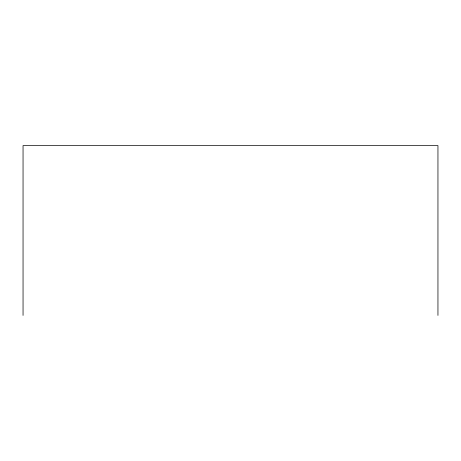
<?xml version="1.0" encoding="UTF-8"?>
<svg xmlns="http://www.w3.org/2000/svg" width="461" height="461" viewBox="0 0 461 461"><rect width="100%" height="100%" fill="white"/><g stroke="black" fill="none" stroke-linecap="round" stroke-linejoin="round"><path stroke-width="0.69" d="M437.95 315.41L437.95 145.59L23.05 145.59L23.05 315.41"/></g></svg>
